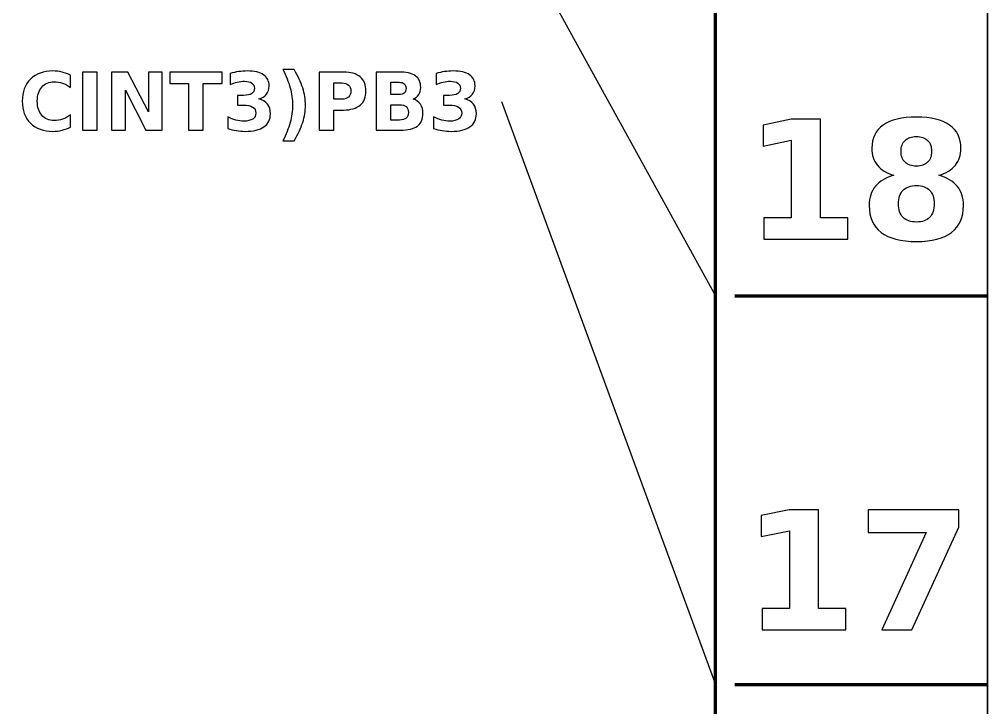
# Model space of a CAD drawing. Header units: centimetres. Extents: x -16.5 to -4.5, y -20.9 to -8.8.
# Drawn here: x -6.99 to -4.5, y -18.41 to -16.639 of the extents above; entities that cross this region are included whole.
import ezdxf

# ---------------------------------------------------------------- set-up
doc = ezdxf.new("R2010")
doc.units = ezdxf.units.CM
doc.header["$MEASUREMENT"] = 0
doc.layers.add('Layer 1', color=7, linetype='Continuous')

msp = doc.modelspace()

# ---------------------------------------------------------------- linework, layer by layer
at = {"layer": 'Layer 1', "color": 7, "lineweight": 35}
msp.add_open_spline([(-16.5, -8.85), (-16.5, -8.85), (-4.5, -8.85), (-4.5, -8.85), (-4.5, -8.85), (-4.5, -8.85), (-4.5, -20.85), (-4.5, -20.85), (-4.5, -20.85), (-4.5, -20.85), (-16.5, -20.85), (-16.5, -20.85), (-16.5, -20.85), (-16.5, -20.85), (-16.5, -8.85), (-16.5, -8.85)], degree=3, knots=[0, 0, 0, 0, 0.25, 0.25, 0.25, 0.25, 0.5, 0.5, 0.5, 0.5, 0.75, 0.75, 0.75, 0.75, 1, 1, 1, 1], dxfattribs=at)
at = {"layer": 'Layer 1', "color": 250, "lineweight": 100}
msp.add_open_spline([(-15.8, -9.55), (-15.8, -9.55), (-5.2, -9.55), (-5.2, -9.55), (-5.2, -9.55), (-5.2, -9.55), (-5.2, -20.15), (-5.2, -20.15), (-5.2, -20.15), (-5.2, -20.15), (-15.8, -20.15), (-15.8, -20.15), (-15.8, -20.15), (-15.8, -20.15), (-15.8, -9.55), (-15.8, -9.55)], degree=3, knots=[0, 0, 0, 0, 0.25, 0.25, 0.25, 0.25, 0.5, 0.5, 0.5, 0.5, 0.75, 0.75, 0.75, 0.75, 1, 1, 1, 1], dxfattribs=at)
at = {"layer": 'Layer 1', "color": 250, "lineweight": 25}
for points in [[(-5.75, -16.34999), (-5.75, -16.34999), (-5.19999, -17.35001), (-5.19999, -17.35001)], [(-5.75, -16.84999), (-5.75, -16.84999), (-5.19999, -18.35001), (-5.19999, -18.35001)]]:
    msp.add_open_spline(points, degree=3, dxfattribs=at)
at = {"layer": 'Layer 1', "color": 250}
for points, knots in [([(-6.85832, -16.9157), (-6.86522, -16.91936), (-6.87242, -16.92213), (-6.87992, -16.92401), (-6.87992, -16.92401), (-6.88738, -16.9259), (-6.89522, -16.92682), (-6.90336, -16.92682), (-6.90336, -16.92682), (-6.92762, -16.92682), (-6.94685, -16.91984), (-6.96106, -16.90591), (-6.96106, -16.90591), (-6.97526, -16.89198), (-6.98236, -16.87308), (-6.98236, -16.84919), (-6.98236, -16.84919), (-6.98236, -16.82527), (-6.97526, -16.80634), (-6.96106, -16.79241), (-6.96106, -16.79241), (-6.94685, -16.77848), (-6.92762, -16.7715), (-6.90336, -16.7715), (-6.90336, -16.7715), (-6.89522, -16.7715), (-6.88738, -16.77242), (-6.87992, -16.77431), (-6.87992, -16.77431), (-6.87242, -16.77619), (-6.86522, -16.77896), (-6.85832, -16.78262), (-6.85832, -16.78262), (-6.85832, -16.78262), (-6.85832, -16.8136), (-6.85832, -16.8136), (-6.85832, -16.8136), (-6.86529, -16.8087), (-6.87215, -16.80514), (-6.87892, -16.80288), (-6.87892, -16.80288), (-6.88569, -16.80059), (-6.89282, -16.79946), (-6.90032, -16.79946), (-6.90032, -16.79946), (-6.91372, -16.79946), (-6.92428, -16.80388), (-6.93196, -16.81271), (-6.93196, -16.81271), (-6.93965, -16.82154), (-6.94349, -16.83369), (-6.94349, -16.84919), (-6.94349, -16.84919), (-6.94349, -16.86466), (-6.93965, -16.87678), (-6.93196, -16.88561), (-6.93196, -16.88561), (-6.92428, -16.89444), (-6.91372, -16.89886), (-6.90032, -16.89886), (-6.90032, -16.89886), (-6.89282, -16.89886), (-6.88569, -16.89773), (-6.87892, -16.89543), (-6.87892, -16.89543), (-6.87215, -16.89317), (-6.86529, -16.88961), (-6.85832, -16.88472), (-6.85832, -16.88472), (-6.85832, -16.88472), (-6.85832, -16.9157), (-6.85832, -16.9157)], [0, 0, 0, 0, 0.0555556, 0.0555556, 0.0555556, 0.0555556, 0.1111111, 0.1111111, 0.1111111, 0.1111111, 0.1666667, 0.1666667, 0.1666667, 0.1666667, 0.2222222, 0.2222222, 0.2222222, 0.2222222, 0.2777778, 0.2777778, 0.2777778, 0.2777778, 0.3333333, 0.3333333, 0.3333333, 0.3333333, 0.3888889, 0.3888889, 0.3888889, 0.3888889, 0.4444444, 0.4444444, 0.4444444, 0.4444444, 0.5, 0.5, 0.5, 0.5, 0.5555556, 0.5555556, 0.5555556, 0.5555556, 0.6111111, 0.6111111, 0.6111111, 0.6111111, 0.6666667, 0.6666667, 0.6666667, 0.6666667, 0.7222222, 0.7222222, 0.7222222, 0.7222222, 0.7777778, 0.7777778, 0.7777778, 0.7777778, 0.8333333, 0.8333333, 0.8333333, 0.8333333, 0.8888889, 0.8888889, 0.8888889, 0.8888889, 0.9444444, 0.9444444, 0.9444444, 0.9444444, 1, 1, 1, 1]), ([(-6.82719, -16.7742), (-6.82719, -16.7742), (-6.78959, -16.7742), (-6.78959, -16.7742), (-6.78959, -16.7742), (-6.78959, -16.7742), (-6.78959, -16.92391), (-6.78959, -16.92391), (-6.78959, -16.92391), (-6.78959, -16.92391), (-6.82719, -16.92391), (-6.82719, -16.92391), (-6.82719, -16.92391), (-6.82719, -16.92391), (-6.82719, -16.7742), (-6.82719, -16.7742)], [0, 0, 0, 0, 0.25, 0.25, 0.25, 0.25, 0.5, 0.5, 0.5, 0.5, 0.75, 0.75, 0.75, 0.75, 1, 1, 1, 1]), ([(-6.75279, -16.7742), (-6.75279, -16.7742), (-6.7108, -16.7742), (-6.7108, -16.7742), (-6.7108, -16.7742), (-6.7108, -16.7742), (-6.65776, -16.87688), (-6.65776, -16.87688), (-6.65776, -16.87688), (-6.65776, -16.87688), (-6.65776, -16.7742), (-6.65776, -16.7742), (-6.65776, -16.7742), (-6.65776, -16.7742), (-6.62213, -16.7742), (-6.62213, -16.7742), (-6.62213, -16.7742), (-6.62213, -16.7742), (-6.62213, -16.92391), (-6.62213, -16.92391), (-6.62213, -16.92391), (-6.62213, -16.92391), (-6.66413, -16.92391), (-6.66413, -16.92391), (-6.66413, -16.92391), (-6.66413, -16.92391), (-6.71716, -16.82123), (-6.71716, -16.82123), (-6.71716, -16.82123), (-6.71716, -16.82123), (-6.71716, -16.92391), (-6.71716, -16.92391), (-6.71716, -16.92391), (-6.71716, -16.92391), (-6.75279, -16.92391), (-6.75279, -16.92391), (-6.75279, -16.92391), (-6.75279, -16.92391), (-6.75279, -16.7742), (-6.75279, -16.7742)], [0, 0, 0, 0, 0.1, 0.1, 0.1, 0.1, 0.2, 0.2, 0.2, 0.2, 0.3, 0.3, 0.3, 0.3, 0.4, 0.4, 0.4, 0.4, 0.5, 0.5, 0.5, 0.5, 0.6, 0.6, 0.6, 0.6, 0.7, 0.7, 0.7, 0.7, 0.8, 0.8, 0.8, 0.8, 0.9, 0.9, 0.9, 0.9, 1, 1, 1, 1]), ([(-6.60284, -16.7742), (-6.60284, -16.7742), (-6.46847, -16.7742), (-6.46847, -16.7742), (-6.46847, -16.7742), (-6.46847, -16.7742), (-6.46847, -16.8034), (-6.46847, -16.8034), (-6.46847, -16.8034), (-6.46847, -16.8034), (-6.5168, -16.8034), (-6.5168, -16.8034), (-6.5168, -16.8034), (-6.5168, -16.8034), (-6.5168, -16.92391), (-6.5168, -16.92391), (-6.5168, -16.92391), (-6.5168, -16.92391), (-6.5544, -16.92391), (-6.5544, -16.92391), (-6.5544, -16.92391), (-6.5544, -16.92391), (-6.5544, -16.8034), (-6.5544, -16.8034), (-6.5544, -16.8034), (-6.5544, -16.8034), (-6.60284, -16.8034), (-6.60284, -16.8034), (-6.60284, -16.8034), (-6.60284, -16.8034), (-6.60284, -16.7742), (-6.60284, -16.7742)], [0, 0, 0, 0, 0.125, 0.125, 0.125, 0.125, 0.25, 0.25, 0.25, 0.25, 0.375, 0.375, 0.375, 0.375, 0.5, 0.5, 0.5, 0.5, 0.625, 0.625, 0.625, 0.625, 0.75, 0.75, 0.75, 0.75, 0.875, 0.875, 0.875, 0.875, 1, 1, 1, 1]), ([(-6.37421, -16.84317), (-6.3644, -16.84577), (-6.3569, -16.85032), (-6.35181, -16.85676), (-6.35181, -16.85676), (-6.34671, -16.86323), (-6.34413, -16.87141), (-6.34413, -16.88137), (-6.34413, -16.88137), (-6.34413, -16.89622), (-6.34968, -16.90752), (-6.36074, -16.91525), (-6.36074, -16.91525), (-6.3718, -16.92295), (-6.38794, -16.92682), (-6.40917, -16.92682), (-6.40917, -16.92682), (-6.41667, -16.92682), (-6.42417, -16.9262), (-6.43171, -16.92497), (-6.43171, -16.92497), (-6.43921, -16.92374), (-6.44664, -16.92186), (-6.45401, -16.91939), (-6.45401, -16.91939), (-6.45401, -16.91939), (-6.45401, -16.88961), (-6.45401, -16.88961), (-6.45401, -16.88961), (-6.44697, -16.89321), (-6.44, -16.89595), (-6.43307, -16.8978), (-6.43307, -16.8978), (-6.42614, -16.89961), (-6.41931, -16.90053), (-6.41261, -16.90053), (-6.41261, -16.90053), (-6.40264, -16.90053), (-6.395, -16.89875), (-6.3897, -16.89523), (-6.3897, -16.89523), (-6.3844, -16.89167), (-6.38174, -16.8866), (-6.38174, -16.87996), (-6.38174, -16.87996), (-6.38174, -16.87315), (-6.38447, -16.86798), (-6.38991, -16.86449), (-6.38991, -16.86449), (-6.39534, -16.86097), (-6.40337, -16.85922), (-6.41397, -16.85922), (-6.41397, -16.85922), (-6.41397, -16.85922), (-6.42901, -16.85922), (-6.42901, -16.85922), (-6.42901, -16.85922), (-6.42901, -16.85922), (-6.42901, -16.83434), (-6.42901, -16.83434), (-6.42901, -16.83434), (-6.42901, -16.83434), (-6.4132, -16.83434), (-6.4132, -16.83434), (-6.4132, -16.83434), (-6.40374, -16.83434), (-6.39673, -16.83283), (-6.39211, -16.82979), (-6.39211, -16.82979), (-6.38747, -16.82674), (-6.38517, -16.82212), (-6.38517, -16.81592), (-6.38517, -16.81592), (-6.38517, -16.81017), (-6.3874, -16.80573), (-6.3919, -16.80261), (-6.3919, -16.80261), (-6.3964, -16.79946), (-6.40273, -16.79789), (-6.41093, -16.79789), (-6.41093, -16.79789), (-6.417, -16.79789), (-6.42311, -16.79857), (-6.4293, -16.79998), (-6.4293, -16.79998), (-6.43548, -16.80138), (-6.4416, -16.80347), (-6.44774, -16.8062), (-6.44774, -16.8062), (-6.44774, -16.8062), (-6.44774, -16.77793), (-6.44774, -16.77793), (-6.44774, -16.77793), (-6.44031, -16.77578), (-6.43297, -16.77417), (-6.42567, -16.77311), (-6.42567, -16.77311), (-6.41837, -16.77205), (-6.41124, -16.7715), (-6.4042, -16.7715), (-6.4042, -16.7715), (-6.38527, -16.7715), (-6.37107, -16.77468), (-6.36167, -16.78108), (-6.36167, -16.78108), (-6.35228, -16.78745), (-6.34757, -16.79707), (-6.34757, -16.8099), (-6.34757, -16.8099), (-6.34757, -16.81863), (-6.3498, -16.82582), (-6.3543, -16.8314), (-6.3543, -16.8314), (-6.3588, -16.83697), (-6.36543, -16.84091), (-6.37421, -16.84317)], [0, 0, 0, 0, 0.0344828, 0.0344828, 0.0344828, 0.0344828, 0.0689655, 0.0689655, 0.0689655, 0.0689655, 0.1034483, 0.1034483, 0.1034483, 0.1034483, 0.137931, 0.137931, 0.137931, 0.137931, 0.1724138, 0.1724138, 0.1724138, 0.1724138, 0.2068966, 0.2068966, 0.2068966, 0.2068966, 0.2413793, 0.2413793, 0.2413793, 0.2413793, 0.2758621, 0.2758621, 0.2758621, 0.2758621, 0.3103448, 0.3103448, 0.3103448, 0.3103448, 0.3448276, 0.3448276, 0.3448276, 0.3448276, 0.3793103, 0.3793103, 0.3793103, 0.3793103, 0.4137931, 0.4137931, 0.4137931, 0.4137931, 0.4482759, 0.4482759, 0.4482759, 0.4482759, 0.4827586, 0.4827586, 0.4827586, 0.4827586, 0.5172414, 0.5172414, 0.5172414, 0.5172414, 0.5517241, 0.5517241, 0.5517241, 0.5517241, 0.5862069, 0.5862069, 0.5862069, 0.5862069, 0.6206897, 0.6206897, 0.6206897, 0.6206897, 0.6551724, 0.6551724, 0.6551724, 0.6551724, 0.6896552, 0.6896552, 0.6896552, 0.6896552, 0.7241379, 0.7241379, 0.7241379, 0.7241379, 0.7586207, 0.7586207, 0.7586207, 0.7586207, 0.7931034, 0.7931034, 0.7931034, 0.7931034, 0.8275862, 0.8275862, 0.8275862, 0.8275862, 0.862069, 0.862069, 0.862069, 0.862069, 0.8965517, 0.8965517, 0.8965517, 0.8965517, 0.9310345, 0.9310345, 0.9310345, 0.9310345, 0.9655172, 0.9655172, 0.9655172, 0.9655172, 1, 1, 1, 1]), ([(-6.3122, -16.95098), (-6.30386, -16.93507), (-6.2976, -16.91953), (-6.29343, -16.90437), (-6.29343, -16.90437), (-6.28926, -16.88917), (-6.2872, -16.87421), (-6.2872, -16.85943), (-6.2872, -16.85943), (-6.2872, -16.84464), (-6.28926, -16.82968), (-6.29343, -16.81456), (-6.29343, -16.81456), (-6.2976, -16.79943), (-6.30386, -16.78392), (-6.3122, -16.76808), (-6.3122, -16.76808), (-6.3122, -16.76808), (-6.2832, -16.76808), (-6.2832, -16.76808), (-6.2832, -16.76808), (-6.2733, -16.78447), (-6.26597, -16.80015), (-6.26117, -16.81517), (-6.26117, -16.81517), (-6.25641, -16.83016), (-6.254, -16.84498), (-6.254, -16.85963), (-6.254, -16.85963), (-6.254, -16.87428), (-6.25637, -16.88903), (-6.26114, -16.90389), (-6.26114, -16.90389), (-6.26587, -16.91878), (-6.27323, -16.93449), (-6.2832, -16.95098), (-6.2832, -16.95098), (-6.2832, -16.95098), (-6.3122, -16.95098), (-6.3122, -16.95098)], [0, 0, 0, 0, 0.1, 0.1, 0.1, 0.1, 0.2, 0.2, 0.2, 0.2, 0.3, 0.3, 0.3, 0.3, 0.4, 0.4, 0.4, 0.4, 0.5, 0.5, 0.5, 0.5, 0.6, 0.6, 0.6, 0.6, 0.7, 0.7, 0.7, 0.7, 0.8, 0.8, 0.8, 0.8, 0.9, 0.9, 0.9, 0.9, 1, 1, 1, 1]), ([(-6.21843, -16.7742), (-6.21843, -16.7742), (-6.15604, -16.7742), (-6.15604, -16.7742), (-6.15604, -16.7742), (-6.13746, -16.7742), (-6.12324, -16.77845), (-6.1133, -16.7869), (-6.1133, -16.7869), (-6.10337, -16.79535), (-6.0984, -16.8074), (-6.0984, -16.82304), (-6.0984, -16.82304), (-6.0984, -16.83872), (-6.10337, -16.8508), (-6.1133, -16.85926), (-6.1133, -16.85926), (-6.12324, -16.86771), (-6.13746, -16.87195), (-6.15604, -16.87195), (-6.15604, -16.87195), (-6.15604, -16.87195), (-6.18083, -16.87195), (-6.18083, -16.87195), (-6.18083, -16.87195), (-6.18083, -16.87195), (-6.18083, -16.92391), (-6.18083, -16.92391), (-6.18083, -16.92391), (-6.18083, -16.92391), (-6.21843, -16.92391), (-6.21843, -16.92391), (-6.21843, -16.92391), (-6.21843, -16.92391), (-6.21843, -16.7742), (-6.21843, -16.7742)], [0, 0, 0, 0, 0.1111111, 0.1111111, 0.1111111, 0.1111111, 0.2222222, 0.2222222, 0.2222222, 0.2222222, 0.3333333, 0.3333333, 0.3333333, 0.3333333, 0.4444444, 0.4444444, 0.4444444, 0.4444444, 0.5555556, 0.5555556, 0.5555556, 0.5555556, 0.6666667, 0.6666667, 0.6666667, 0.6666667, 0.7777778, 0.7777778, 0.7777778, 0.7777778, 0.8888889, 0.8888889, 0.8888889, 0.8888889, 1, 1, 1, 1]), ([(-5.97724, -16.84379), (-5.96918, -16.84618), (-5.9629, -16.85063), (-5.95847, -16.85713), (-5.95847, -16.85713), (-5.95404, -16.8636), (-5.95184, -16.87158), (-5.95184, -16.88099), (-5.95184, -16.88099), (-5.95184, -16.89543), (-5.95661, -16.90618), (-5.96611, -16.91327), (-5.96611, -16.91327), (-5.9756, -16.92035), (-5.99008, -16.92391), (-6.00948, -16.92391), (-6.00948, -16.92391), (-6.00948, -16.92391), (-6.07187, -16.92391), (-6.07187, -16.92391), (-6.07187, -16.92391), (-6.07187, -16.92391), (-6.07187, -16.7742), (-6.07187, -16.7742), (-6.07187, -16.7742), (-6.07187, -16.7742), (-6.01545, -16.7742), (-6.01545, -16.7742), (-6.01545, -16.7742), (-5.99518, -16.7742), (-5.98051, -16.77735), (-5.97145, -16.78361), (-5.97145, -16.78361), (-5.96234, -16.78991), (-5.95781, -16.79998), (-5.95781, -16.8138), (-5.95781, -16.8138), (-5.95781, -16.82109), (-5.95948, -16.82729), (-5.96278, -16.83242), (-5.96278, -16.83242), (-5.96611, -16.83752), (-5.97091, -16.84132), (-5.97724, -16.84379)], [0, 0, 0, 0, 0.0909091, 0.0909091, 0.0909091, 0.0909091, 0.1818182, 0.1818182, 0.1818182, 0.1818182, 0.2727273, 0.2727273, 0.2727273, 0.2727273, 0.3636364, 0.3636364, 0.3636364, 0.3636364, 0.4545455, 0.4545455, 0.4545455, 0.4545455, 0.5454545, 0.5454545, 0.5454545, 0.5454545, 0.6363636, 0.6363636, 0.6363636, 0.6363636, 0.7272727, 0.7272727, 0.7272727, 0.7272727, 0.8181818, 0.8181818, 0.8181818, 0.8181818, 0.9090909, 0.9090909, 0.9090909, 0.9090909, 1, 1, 1, 1]), ([(-5.84465, -16.84317), (-5.83484, -16.84577), (-5.82734, -16.85032), (-5.82225, -16.85676), (-5.82225, -16.85676), (-5.81715, -16.86323), (-5.81457, -16.87141), (-5.81457, -16.88137), (-5.81457, -16.88137), (-5.81457, -16.89622), (-5.82012, -16.90752), (-5.83118, -16.91525), (-5.83118, -16.91525), (-5.84224, -16.92295), (-5.85838, -16.92682), (-5.87961, -16.92682), (-5.87961, -16.92682), (-5.88711, -16.92682), (-5.89461, -16.9262), (-5.90215, -16.92497), (-5.90215, -16.92497), (-5.90965, -16.92374), (-5.91708, -16.92186), (-5.92445, -16.91939), (-5.92445, -16.91939), (-5.92445, -16.91939), (-5.92445, -16.88961), (-5.92445, -16.88961), (-5.92445, -16.88961), (-5.91741, -16.89321), (-5.91044, -16.89595), (-5.90351, -16.8978), (-5.90351, -16.8978), (-5.89658, -16.89961), (-5.88975, -16.90053), (-5.88305, -16.90053), (-5.88305, -16.90053), (-5.87308, -16.90053), (-5.86544, -16.89875), (-5.86014, -16.89523), (-5.86014, -16.89523), (-5.85484, -16.89167), (-5.85218, -16.8866), (-5.85218, -16.87996), (-5.85218, -16.87996), (-5.85218, -16.87315), (-5.85491, -16.86798), (-5.86035, -16.86449), (-5.86035, -16.86449), (-5.86578, -16.86097), (-5.87381, -16.85922), (-5.88441, -16.85922), (-5.88441, -16.85922), (-5.88441, -16.85922), (-5.89945, -16.85922), (-5.89945, -16.85922), (-5.89945, -16.85922), (-5.89945, -16.85922), (-5.89945, -16.83434), (-5.89945, -16.83434), (-5.89945, -16.83434), (-5.89945, -16.83434), (-5.88364, -16.83434), (-5.88364, -16.83434), (-5.88364, -16.83434), (-5.87418, -16.83434), (-5.86717, -16.83283), (-5.86255, -16.82979), (-5.86255, -16.82979), (-5.85791, -16.82674), (-5.85561, -16.82212), (-5.85561, -16.81592), (-5.85561, -16.81592), (-5.85561, -16.81017), (-5.85784, -16.80573), (-5.86234, -16.80261), (-5.86234, -16.80261), (-5.86684, -16.79946), (-5.87317, -16.79789), (-5.88137, -16.79789), (-5.88137, -16.79789), (-5.88744, -16.79789), (-5.89355, -16.79857), (-5.89974, -16.79998), (-5.89974, -16.79998), (-5.90592, -16.80138), (-5.91204, -16.80347), (-5.91818, -16.8062), (-5.91818, -16.8062), (-5.91818, -16.8062), (-5.91818, -16.77793), (-5.91818, -16.77793), (-5.91818, -16.77793), (-5.91075, -16.77578), (-5.90341, -16.77417), (-5.89611, -16.77311), (-5.89611, -16.77311), (-5.88881, -16.77205), (-5.88168, -16.7715), (-5.87464, -16.7715), (-5.87464, -16.7715), (-5.85571, -16.7715), (-5.84151, -16.77468), (-5.83211, -16.78108), (-5.83211, -16.78108), (-5.82272, -16.78745), (-5.81801, -16.79707), (-5.81801, -16.8099), (-5.81801, -16.8099), (-5.81801, -16.81863), (-5.82024, -16.82582), (-5.82474, -16.8314), (-5.82474, -16.8314), (-5.82924, -16.83697), (-5.83587, -16.84091), (-5.84465, -16.84317)], [0, 0, 0, 0, 0.0344828, 0.0344828, 0.0344828, 0.0344828, 0.0689655, 0.0689655, 0.0689655, 0.0689655, 0.1034483, 0.1034483, 0.1034483, 0.1034483, 0.137931, 0.137931, 0.137931, 0.137931, 0.1724138, 0.1724138, 0.1724138, 0.1724138, 0.2068966, 0.2068966, 0.2068966, 0.2068966, 0.2413793, 0.2413793, 0.2413793, 0.2413793, 0.2758621, 0.2758621, 0.2758621, 0.2758621, 0.3103448, 0.3103448, 0.3103448, 0.3103448, 0.3448276, 0.3448276, 0.3448276, 0.3448276, 0.3793103, 0.3793103, 0.3793103, 0.3793103, 0.4137931, 0.4137931, 0.4137931, 0.4137931, 0.4482759, 0.4482759, 0.4482759, 0.4482759, 0.4827586, 0.4827586, 0.4827586, 0.4827586, 0.5172414, 0.5172414, 0.5172414, 0.5172414, 0.5517241, 0.5517241, 0.5517241, 0.5517241, 0.5862069, 0.5862069, 0.5862069, 0.5862069, 0.6206897, 0.6206897, 0.6206897, 0.6206897, 0.6551724, 0.6551724, 0.6551724, 0.6551724, 0.6896552, 0.6896552, 0.6896552, 0.6896552, 0.7241379, 0.7241379, 0.7241379, 0.7241379, 0.7586207, 0.7586207, 0.7586207, 0.7586207, 0.7931034, 0.7931034, 0.7931034, 0.7931034, 0.8275862, 0.8275862, 0.8275862, 0.8275862, 0.862069, 0.862069, 0.862069, 0.862069, 0.8965517, 0.8965517, 0.8965517, 0.8965517, 0.9310345, 0.9310345, 0.9310345, 0.9310345, 0.9655172, 0.9655172, 0.9655172, 0.9655172, 1, 1, 1, 1]), ([(-6.18083, -16.80217), (-6.18083, -16.80217), (-6.18083, -16.84399), (-6.18083, -16.84399), (-6.18083, -16.84399), (-6.18083, -16.84399), (-6.16004, -16.84399), (-6.16004, -16.84399), (-6.16004, -16.84399), (-6.15273, -16.84399), (-6.14711, -16.84218), (-6.14313, -16.83851), (-6.14313, -16.83851), (-6.13917, -16.83489), (-6.13717, -16.82972), (-6.13717, -16.82304), (-6.13717, -16.82304), (-6.13717, -16.81634), (-6.13917, -16.8112), (-6.14313, -16.80757), (-6.14313, -16.80757), (-6.14711, -16.80398), (-6.15273, -16.80217), (-6.16004, -16.80217), (-6.16004, -16.80217), (-6.16004, -16.80217), (-6.18083, -16.80217), (-6.18083, -16.80217)], [0, 0, 0, 0, 0.1428571, 0.1428571, 0.1428571, 0.1428571, 0.2857143, 0.2857143, 0.2857143, 0.2857143, 0.4285714, 0.4285714, 0.4285714, 0.4285714, 0.5714286, 0.5714286, 0.5714286, 0.5714286, 0.7142857, 0.7142857, 0.7142857, 0.7142857, 0.8571429, 0.8571429, 0.8571429, 0.8571429, 1, 1, 1, 1]), ([(-6.01348, -16.83215), (-6.00754, -16.83215), (-6.00304, -16.83081), (-6.00001, -16.82814), (-6.00001, -16.82814), (-5.99694, -16.82547), (-5.99541, -16.82154), (-5.99541, -16.8163), (-5.99541, -16.8163), (-5.99541, -16.81117), (-5.99694, -16.80727), (-6.00001, -16.80456), (-6.00001, -16.80456), (-6.00304, -16.80186), (-6.00754, -16.80049), (-6.01348, -16.80049), (-6.01348, -16.80049), (-6.01348, -16.80049), (-6.03427, -16.80049), (-6.03427, -16.80049), (-6.03427, -16.80049), (-6.03427, -16.80049), (-6.03427, -16.83215), (-6.03427, -16.83215), (-6.03427, -16.83215), (-6.03427, -16.83215), (-6.01348, -16.83215), (-6.01348, -16.83215)], [0, 0, 0, 0, 0.1428571, 0.1428571, 0.1428571, 0.1428571, 0.2857143, 0.2857143, 0.2857143, 0.2857143, 0.4285714, 0.4285714, 0.4285714, 0.4285714, 0.5714286, 0.5714286, 0.5714286, 0.5714286, 0.7142857, 0.7142857, 0.7142857, 0.7142857, 0.8571429, 0.8571429, 0.8571429, 0.8571429, 1, 1, 1, 1]), ([(-6.01221, -16.89762), (-6.00465, -16.89762), (-5.99898, -16.89598), (-5.99514, -16.89273), (-5.99514, -16.89273), (-5.99134, -16.88944), (-5.98944, -16.88448), (-5.98944, -16.87788), (-5.98944, -16.87788), (-5.98944, -16.87141), (-5.99134, -16.86655), (-5.99511, -16.86329), (-5.99511, -16.86329), (-5.99887, -16.86004), (-6.00458, -16.85843), (-6.01221, -16.85843), (-6.01221, -16.85843), (-6.01221, -16.85843), (-6.03427, -16.85843), (-6.03427, -16.85843), (-6.03427, -16.85843), (-6.03427, -16.85843), (-6.03427, -16.89762), (-6.03427, -16.89762), (-6.03427, -16.89762), (-6.03427, -16.89762), (-6.01221, -16.89762), (-6.01221, -16.89762)], [0, 0, 0, 0, 0.1428571, 0.1428571, 0.1428571, 0.1428571, 0.2857143, 0.2857143, 0.2857143, 0.2857143, 0.4285714, 0.4285714, 0.4285714, 0.4285714, 0.5714286, 0.5714286, 0.5714286, 0.5714286, 0.7142857, 0.7142857, 0.7142857, 0.7142857, 0.8571429, 0.8571429, 0.8571429, 0.8571429, 1, 1, 1, 1]), ([(-5.07539, -17.14935), (-5.07539, -17.14935), (-5.00512, -17.14935), (-5.00512, -17.14935), (-5.00512, -17.14935), (-5.00512, -17.14935), (-5.00512, -16.94989), (-5.00512, -16.94989), (-5.00512, -16.94989), (-5.00512, -16.94989), (-5.07722, -16.96478), (-5.07722, -16.96478), (-5.07722, -16.96478), (-5.07722, -16.96478), (-5.07722, -16.91059), (-5.07722, -16.91059), (-5.07722, -16.91059), (-5.07722, -16.91059), (-5.00554, -16.8957), (-5.00554, -16.8957), (-5.00554, -16.8957), (-5.00554, -16.8957), (-4.92991, -16.8957), (-4.92991, -16.8957), (-4.92991, -16.8957), (-4.92991, -16.8957), (-4.92991, -17.14935), (-4.92991, -17.14935), (-4.92991, -17.14935), (-4.92991, -17.14935), (-4.85963, -17.14935), (-4.85963, -17.14935), (-4.85963, -17.14935), (-4.85963, -17.14935), (-4.85963, -17.20431), (-4.85963, -17.20431), (-4.85963, -17.20431), (-4.85963, -17.20431), (-5.07539, -17.20431), (-5.07539, -17.20431), (-5.07539, -17.20431), (-5.07539, -17.20431), (-5.07539, -17.14935), (-5.07539, -17.14935)], [0, 0, 0, 0, 0.0909091, 0.0909091, 0.0909091, 0.0909091, 0.1818182, 0.1818182, 0.1818182, 0.1818182, 0.2727273, 0.2727273, 0.2727273, 0.2727273, 0.3636364, 0.3636364, 0.3636364, 0.3636364, 0.4545455, 0.4545455, 0.4545455, 0.4545455, 0.5454545, 0.5454545, 0.5454545, 0.5454545, 0.6363636, 0.6363636, 0.6363636, 0.6363636, 0.7272727, 0.7272727, 0.7272727, 0.7272727, 0.8181818, 0.8181818, 0.8181818, 0.8181818, 0.9090909, 0.9090909, 0.9090909, 0.9090909, 1, 1, 1, 1]), ([(-4.74117, -17.03999), (-4.75986, -17.03434), (-4.77398, -17.02566), (-4.7835, -17.01395), (-4.7835, -17.01395), (-4.79303, -17.00224), (-4.79775, -16.98764), (-4.79775, -16.97014), (-4.79775, -16.97014), (-4.79775, -16.9441), (-4.78802, -16.92421), (-4.76861, -16.91059), (-4.76861, -16.91059), (-4.74921, -16.89697), (-4.72064, -16.89013), (-4.68303, -16.89013), (-4.68303, -16.89013), (-4.64571, -16.89013), (-4.61727, -16.8969), (-4.59787, -16.91052), (-4.59787, -16.91052), (-4.57847, -16.92407), (-4.56873, -16.94396), (-4.56873, -16.97014), (-4.56873, -16.97014), (-4.56873, -16.98764), (-4.57353, -17.00224), (-4.58305, -17.01395), (-4.58305, -17.01395), (-4.59265, -17.02566), (-4.60683, -17.03434), (-4.62553, -17.03999), (-4.62553, -17.03999), (-4.60457, -17.04577), (-4.58877, -17.05516), (-4.57812, -17.06821), (-4.57812, -17.06821), (-4.56746, -17.08119), (-4.5621, -17.09763), (-4.5621, -17.11753), (-4.5621, -17.11753), (-4.5621, -17.14808), (-4.57226, -17.17122), (-4.59258, -17.18681), (-4.59258, -17.18681), (-4.6129, -17.20248), (-4.6431, -17.21031), (-4.68303, -17.21031), (-4.68303, -17.21031), (-4.72318, -17.21031), (-4.75344, -17.20248), (-4.77391, -17.18681), (-4.77391, -17.18681), (-4.79437, -17.17122), (-4.8046, -17.14808), (-4.8046, -17.11753), (-4.8046, -17.11753), (-4.8046, -17.09763), (-4.79923, -17.08119), (-4.78858, -17.06821), (-4.78858, -17.06821), (-4.77793, -17.05516), (-4.76212, -17.04577), (-4.74117, -17.03999)], [0, 0, 0, 0, 0.0625, 0.0625, 0.0625, 0.0625, 0.125, 0.125, 0.125, 0.125, 0.1875, 0.1875, 0.1875, 0.1875, 0.25, 0.25, 0.25, 0.25, 0.3125, 0.3125, 0.3125, 0.3125, 0.375, 0.375, 0.375, 0.375, 0.4375, 0.4375, 0.4375, 0.4375, 0.5, 0.5, 0.5, 0.5, 0.5625, 0.5625, 0.5625, 0.5625, 0.625, 0.625, 0.625, 0.625, 0.6875, 0.6875, 0.6875, 0.6875, 0.75, 0.75, 0.75, 0.75, 0.8125, 0.8125, 0.8125, 0.8125, 0.875, 0.875, 0.875, 0.875, 0.9375, 0.9375, 0.9375, 0.9375, 1, 1, 1, 1]), ([(-4.72254, -16.97818), (-4.72254, -16.99046), (-4.71915, -16.99991), (-4.71231, -17.00647), (-4.71231, -17.00647), (-4.70547, -17.01311), (-4.69573, -17.01642), (-4.68303, -17.01642), (-4.68303, -17.01642), (-4.67061, -17.01642), (-4.66102, -17.01311), (-4.65431, -17.00647), (-4.65431, -17.00647), (-4.64754, -16.99991), (-4.64415, -16.99046), (-4.64415, -16.97818), (-4.64415, -16.97818), (-4.64415, -16.9659), (-4.64754, -16.95652), (-4.65431, -16.94996), (-4.65431, -16.94996), (-4.66102, -16.9434), (-4.67061, -16.94015), (-4.68303, -16.94015), (-4.68303, -16.94015), (-4.69573, -16.94015), (-4.70547, -16.94347), (-4.71231, -16.9501), (-4.71231, -16.9501), (-4.71915, -16.95666), (-4.72254, -16.96605), (-4.72254, -16.97818)], [0, 0, 0, 0, 0.125, 0.125, 0.125, 0.125, 0.25, 0.25, 0.25, 0.25, 0.375, 0.375, 0.375, 0.375, 0.5, 0.5, 0.5, 0.5, 0.625, 0.625, 0.625, 0.625, 0.75, 0.75, 0.75, 0.75, 0.875, 0.875, 0.875, 0.875, 1, 1, 1, 1]), ([(-4.68303, -17.06623), (-4.69792, -17.06623), (-4.70942, -17.07033), (-4.71739, -17.07844), (-4.71739, -17.07844), (-4.72536, -17.08655), (-4.72939, -17.0982), (-4.72939, -17.11336), (-4.72939, -17.11336), (-4.72939, -17.12853), (-4.72536, -17.1401), (-4.71739, -17.14822), (-4.71739, -17.14822), (-4.70942, -17.15626), (-4.69792, -17.16028), (-4.68303, -17.16028), (-4.68303, -17.16028), (-4.66828, -17.16028), (-4.657, -17.15626), (-4.64909, -17.14822), (-4.64909, -17.14822), (-4.64126, -17.1401), (-4.63731, -17.12853), (-4.63731, -17.11336), (-4.63731, -17.11336), (-4.63731, -17.09805), (-4.64126, -17.08641), (-4.64909, -17.0783), (-4.64909, -17.0783), (-4.657, -17.07026), (-4.66828, -17.06623), (-4.68303, -17.06623)], [0, 0, 0, 0, 0.125, 0.125, 0.125, 0.125, 0.25, 0.25, 0.25, 0.25, 0.375, 0.375, 0.375, 0.375, 0.5, 0.5, 0.5, 0.5, 0.625, 0.625, 0.625, 0.625, 0.75, 0.75, 0.75, 0.75, 0.875, 0.875, 0.875, 0.875, 1, 1, 1, 1]), ([(-5.08012, -18.15438), (-5.08012, -18.15438), (-5.00985, -18.15438), (-5.00985, -18.15438), (-5.00985, -18.15438), (-5.00985, -18.15438), (-5.00985, -17.95492), (-5.00985, -17.95492), (-5.00985, -17.95492), (-5.00985, -17.95492), (-5.08195, -17.96981), (-5.08195, -17.96981), (-5.08195, -17.96981), (-5.08195, -17.96981), (-5.08195, -17.91562), (-5.08195, -17.91562), (-5.08195, -17.91562), (-5.08195, -17.91562), (-5.01027, -17.90073), (-5.01027, -17.90073), (-5.01027, -17.90073), (-5.01027, -17.90073), (-4.93464, -17.90073), (-4.93464, -17.90073), (-4.93464, -17.90073), (-4.93464, -17.90073), (-4.93464, -18.15438), (-4.93464, -18.15438), (-4.93464, -18.15438), (-4.93464, -18.15438), (-4.86436, -18.15438), (-4.86436, -18.15438), (-4.86436, -18.15438), (-4.86436, -18.15438), (-4.86436, -18.20934), (-4.86436, -18.20934), (-4.86436, -18.20934), (-4.86436, -18.20934), (-5.08012, -18.20934), (-5.08012, -18.20934), (-5.08012, -18.20934), (-5.08012, -18.20934), (-5.08012, -18.15438), (-5.08012, -18.15438)], [0, 0, 0, 0, 0.0909091, 0.0909091, 0.0909091, 0.0909091, 0.1818182, 0.1818182, 0.1818182, 0.1818182, 0.2727273, 0.2727273, 0.2727273, 0.2727273, 0.3636364, 0.3636364, 0.3636364, 0.3636364, 0.4545455, 0.4545455, 0.4545455, 0.4545455, 0.5454545, 0.5454545, 0.5454545, 0.5454545, 0.6363636, 0.6363636, 0.6363636, 0.6363636, 0.7272727, 0.7272727, 0.7272727, 0.7272727, 0.8181818, 0.8181818, 0.8181818, 0.8181818, 0.9090909, 0.9090909, 0.9090909, 0.9090909, 1, 1, 1, 1]), ([(-4.80686, -17.90073), (-4.80686, -17.90073), (-4.57431, -17.90073), (-4.57431, -17.90073), (-4.57431, -17.90073), (-4.57431, -17.90073), (-4.57431, -17.94561), (-4.57431, -17.94561), (-4.57431, -17.94561), (-4.57431, -17.94561), (-4.6946, -18.20934), (-4.6946, -18.20934), (-4.6946, -18.20934), (-4.6946, -18.20934), (-4.77214, -18.20934), (-4.77214, -18.20934), (-4.77214, -18.20934), (-4.77214, -18.20934), (-4.6582, -17.95922), (-4.6582, -17.95922), (-4.6582, -17.95922), (-4.6582, -17.95922), (-4.80686, -17.95922), (-4.80686, -17.95922), (-4.80686, -17.95922), (-4.80686, -17.95922), (-4.80686, -17.90073), (-4.80686, -17.90073)], [0, 0, 0, 0, 0.1428571, 0.1428571, 0.1428571, 0.1428571, 0.2857143, 0.2857143, 0.2857143, 0.2857143, 0.4285714, 0.4285714, 0.4285714, 0.4285714, 0.5714286, 0.5714286, 0.5714286, 0.5714286, 0.7142857, 0.7142857, 0.7142857, 0.7142857, 0.8571429, 0.8571429, 0.8571429, 0.8571429, 1, 1, 1, 1])]:
    msp.add_open_spline(points, degree=3, knots=knots, dxfattribs=at)
at = {"layer": 'Layer 1', "color": 250, "lineweight": 106}
for points in [[(-5.15, -17.35), (-5.15, -17.35), (-4.70001, -17.34998), (-4.70001, -17.34998)], [(-5.15, -17.35), (-5.15, -17.35), (-4.50001, -17.34998), (-4.50001, -17.34998)], [(-5.15, -18.35), (-5.15, -18.35), (-4.70001, -18.34998), (-4.70001, -18.34998)], [(-5.15, -18.35), (-5.15, -18.35), (-4.50001, -18.34998), (-4.50001, -18.34998)]]:
    msp.add_open_spline(points, degree=3, dxfattribs=at)

doc.saveas('drawing.dxf')
